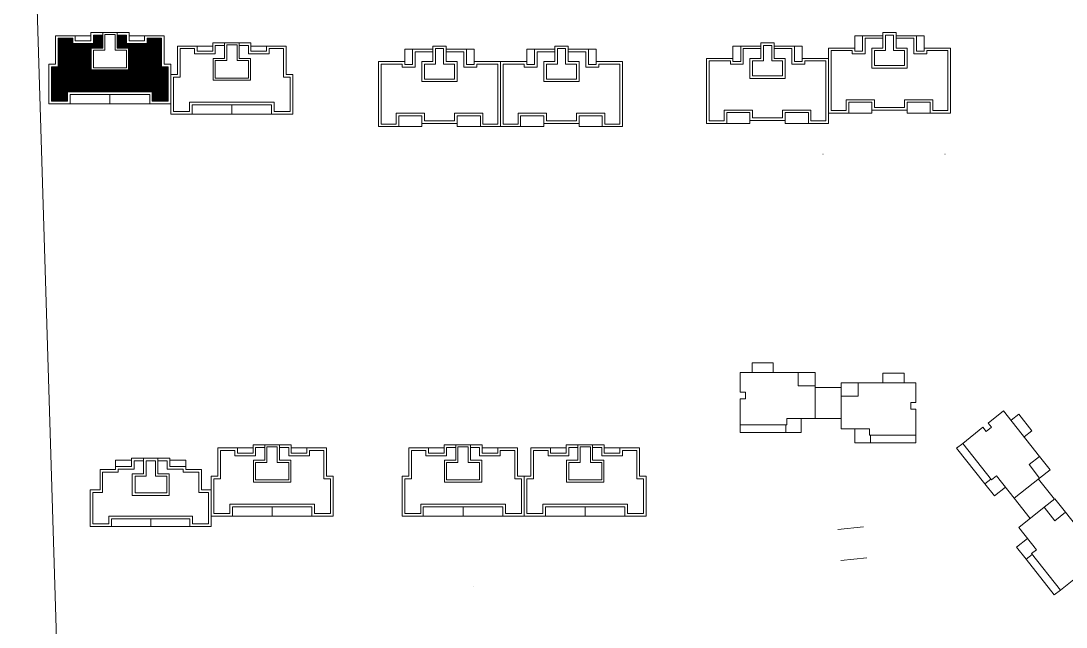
# Model space of a CAD drawing. Extents: x 741202 to 867202, y 603120 to 647617.
# Drawn here: x 807512 to 809939, y 612753 to 614162 of the extents above; entities that cross this region are included whole.
import ezdxf

# ---------------------------------------------------------------- set-up
doc = ezdxf.new("R2010")
doc.units = 0
doc.header["$LTSCALE"] = 1000
doc.header["$MEASUREMENT"] = 0
for name, color, linetype, lineweight in [('140', 2, 'CONTINUOUS', 5), ('DingDianTu', 5, 'CONTINUOUS', 0), ('s2', 1, 'CONTINUOUS', 5)]:
    doc.layers.add(name, color=color, linetype=linetype, lineweight=lineweight)

# ---------------------------------------------------------------- blocks, each defined once
blk = doc.blocks.new('dafasfd')
at = {"layer": 'DingDianTu', "color": 7, "const_width": 100}
blk.add_lwpolyline([(36368038, 16363912), (36368954, 16361479), (36372042, 16362641), (36374261, 16356745), (36369114, 16354807), (36369537, 16353684), (36361113, 16350514), (36359352, 16355194), (36360288, 16355546), (36359830, 16356763), (36358894, 16356410), (36357556, 16359967)], close=True, dxfattribs=at)
for points in [[(36363546, 16362221), (36362876, 16363999), (36359039, 16362555), (36359708, 16360777)], [(36371734, 16355794), (36372686, 16353267), (36369878, 16352210), (36369350, 16353614)]]:
    blk.add_lwpolyline(points, dxfattribs=at)
at = {"layer": 'DingDianTu', "color": 7}
for points in [[(36369878, 16352210), (36361642, 16349110), (36361113, 16350514)], [(36368038, 16363912), (36371127, 16365074), (36372042, 16362641)]]:
    blk.add_lwpolyline(points, dxfattribs=at)
blk = doc.blocks.new('*E35')
at = {"layer": 'DingDianTu', "color": 7, "xscale": 0.001000002024510444, "yscale": 0.001000000163912773, "zscale": 0.001, "rotation": 339.3761177849276}
blk.add_blockref('dafasfd', (22613, -20413), dxfattribs=at)
blk = doc.blocks.new('*E34')
at = {"layer": 'DingDianTu', "color": 7, "xscale": 0.001000002024510444, "yscale": 0.001000000163912773, "zscale": 0.001, "rotation": 339.3761177849276}
blk.add_blockref('dafasfd', (22613, -20413), dxfattribs=at)
blk = doc.blocks.new('*E22')
at = {"layer": 'DingDianTu', "color": 7, "xscale": 0.001000002024510444, "yscale": 0.001000000163912773, "zscale": 0.001, "rotation": 339.3761177849276}
blk.add_blockref('dafasfd', (22613, -20413), dxfattribs=at)

msp = doc.modelspace()

# ---------------------------------------------------------------- hatches: boundary and pattern name
at = {"layer": 's2', "linetype": 'ByBlock'}
h = msp.add_hatch(dxfattribs=at)
h.set_pattern_fill('ANSI31', color=256, scale=1.2, style=0)
h.set_pattern_definition([(45, (392859.025, 60000), (-1.347038418, 1.347038418), [])])
h.paths.add_polyline_path([(807761.6, 614048.1), (807675.2, 614048.1), (807675.2, 614098.5), (807701.6, 614098.5), (807701.6, 614128.5), (807680, 614128.5), (807680, 614109.3), (807632, 614109.3), (807632, 614121.3), (807598.4, 614121.3), (807598.4, 614055.3), (807582.8, 614055.3), (807582.8, 613974.9), (807620, 613974.9), (807620, 613996.5), (807718.4, 613996.5), (807816.8, 613996.5), (807816.8, 613974.9), (807854, 613974.9), (807854, 614055.3), (807838.4, 614055.3), (807838.4, 614121.3), (807804.8, 614121.3), (807804.8, 614109.3), (807756.8, 614109.3), (807756.8, 614128.5), (807735.2, 614128.5), (807735.2, 614098.5), (807761.6, 614098.5)])

# ---------------------------------------------------------------- linework, layer by layer
at = {"layer": '140', "color": 7}
for p, q in [((807511.7, 615409.4), (807677.5, 610042.7)), ((807592.4, 614061.3), (807592.4, 614127.3)), ((807592.4, 614127.3), (807638, 614127.3)), ((807635.6, 614127.3), (807638, 614127.3)), ((807638, 614127.3), (807638, 614115.3)), ((807638, 614127.3), (807674, 614127.3)), ((807674, 614115.3), (807674, 614134.5)), ((807674, 614134.5), (807762.8, 614134.5)), ((807680, 614109.3), (807680, 614128.5)), ((807680, 614128.5), (807701.6, 614128.5)), ((807701.6, 614134.5), (807701.6, 614098.5)), ((807706.4, 614129.7), (807706.4, 614093.7)), ((807730.4, 614129.7), (807706.4, 614129.7)), ((807730.4, 614093.7), (807730.4, 614129.7)), ((807735.2, 614098.5), (807735.2, 614134.5)), ((807735.2, 614128.5), (807756.8, 614128.5)), ((807756.8, 614128.5), (807756.8, 614109.3)), ((807762.8, 614134.5), (807762.8, 614115.3)), ((807798.8, 614127.3), (807762.8, 614127.3)), ((807798.8, 614115.3), (807798.8, 614127.3)), ((807798.8, 614127.3), (807844.4, 614127.3)), ((807844.4, 614127.3), (807844.4, 614061.3)), ((809448.3, 614098.5), (809448.3, 614127.3)), ((809448.3, 614127.3), (809466.3, 614127.3)), ((809513.1, 614127.3), (809466.3, 614127.3)), ((809466.3, 614127.3), (809466.3, 614091.3)), ((809544.3, 614134.5), (809513.1, 614134.5)), ((809513.1, 614134.5), (809513.1, 614127.3)), ((809513.1, 614127.3), (809513.1, 614098.5)), ((809538.3, 614128.5), (809519.1, 614128.5)), ((809519.1, 614128.5), (809519.1, 614127.3)), ((809519.1, 614127.3), (809519.1, 614092.5)), ((809538.3, 614092.5), (809538.3, 614128.5)), ((809544.3, 614127.3), (809544.3, 614134.5)), ((809544.3, 614098.5), (809544.3, 614134.5)), ((809591.1, 614127.3), (809544.3, 614127.3)), ((809591.1, 614091.3), (809591.1, 614127.3)), ((809609.1, 614127.3), (809591.1, 614127.3)), ((809609.1, 614098.5), (809609.1, 614127.3)), ((807598.4, 614055.3), (807598.4, 614121.3)), ((807598.4, 614121.3), (807632, 614121.3)), ((807632, 614121.3), (807632, 614109.3)), ((807632, 614109.3), (807680, 614109.3)), ((807638, 614115.3), (807674, 614115.3)), ((807701.6, 614098.5), (807675.2, 614098.5)), ((807675.2, 614098.5), (807675.2, 614048.1)), ((807761.6, 614098.5), (807735.2, 614098.5)), ((807756.8, 614109.3), (807804.8, 614109.3)), ((807761.6, 614048.1), (807761.6, 614098.5)), ((807762.8, 614115.3), (807798.8, 614115.3)), ((807804.8, 614109.3), (807804.8, 614121.3)), ((807804.8, 614121.3), (807838.4, 614121.3)), ((807838.4, 614121.3), (807838.4, 614055.3)), ((807875.6, 614037.3), (807875.6, 614103.3)), ((807875.6, 614103.3), (807921.2, 614103.3)), ((807918.8, 614103.3), (807921.2, 614103.3)), ((807921.2, 614103.3), (807921.2, 614091.3)), ((807921.2, 614103.3), (807957.2, 614103.3)), ((807957.2, 614091.3), (807957.2, 614110.5)), ((807957.2, 614110.5), (808046, 614110.5)), ((807963.2, 614085.3), (807963.2, 614104.5)), ((807963.2, 614104.5), (807984.8, 614104.5)), ((807984.8, 614110.5), (807984.8, 614074.5)), ((807989.6, 614105.7), (807989.6, 614069.7)), ((808013.6, 614105.7), (807989.6, 614105.7)), ((808013.6, 614069.7), (808013.6, 614105.7)), ((808018.4, 614074.5), (808018.4, 614110.5)), ((808018.4, 614104.5), (808040, 614104.5)), ((808040, 614104.5), (808040, 614085.3)), ((808046, 614110.5), (808046, 614091.3)), ((808082, 614103.3), (808046, 614103.3)), ((808082, 614091.3), (808082, 614103.3)), ((808082, 614103.3), (808127.6, 614103.3)), ((808127.6, 614103.3), (808127.6, 614037.3)), ((808499.4, 614103.3), (808468.2, 614103.3)), ((808468.2, 614103.3), (808468.2, 614096.1)), ((808499.4, 614096.1), (808499.4, 614103.3)), ((808499.4, 614067.3), (808499.4, 614103.3)), ((808782.6, 614103.3), (808751.4, 614103.3)), ((808751.4, 614103.3), (808751.4, 614096.1)), ((808782.6, 614096.1), (808782.6, 614103.3)), ((808782.6, 614067.3), (808782.6, 614103.3)), ((809165.1, 614074.5), (809165.1, 614103.3)), ((809165.1, 614103.3), (809183.1, 614103.3)), ((809229.9, 614103.3), (809183.1, 614103.3)), ((809183.1, 614103.3), (809183.1, 614067.3)), ((809261.1, 614110.5), (809229.9, 614110.5)), ((809229.9, 614110.5), (809229.9, 614103.3)), ((809229.9, 614103.3), (809229.9, 614074.5)), ((809255.1, 614104.5), (809235.9, 614104.5)), ((809235.9, 614104.5), (809235.9, 614103.3)), ((809235.9, 614103.3), (809235.9, 614068.5)), ((809255.1, 614068.5), (809255.1, 614104.5)), ((809261.1, 614103.3), (809261.1, 614110.5)), ((809261.1, 614074.5), (809261.1, 614110.5)), ((809307.9, 614103.3), (809261.1, 614103.3)), ((809307.9, 614067.3), (809307.9, 614103.3)), ((809325.9, 614103.3), (809307.9, 614103.3)), ((809325.9, 614074.5), (809325.9, 614103.3)), ((809426.7, 614098.5), (809387.1, 614098.5)), ((809387.1, 614098.5), (809387.1, 613947.3)), ((809448.3, 614098.5), (809426.7, 614098.5)), ((809448.3, 614091.3), (809448.3, 614098.5)), ((809513.1, 614121.3), (809472.3, 614121.3)), ((809472.3, 614121.3), (809472.3, 614085.3)), ((809513.1, 614098.5), (809487.9, 614098.5)), ((809487.9, 614098.5), (809487.9, 614051.7)), ((809585.1, 614121.3), (809544.3, 614121.3)), ((809569.5, 614098.5), (809544.3, 614098.5)), ((809569.5, 614051.7), (809569.5, 614098.5)), ((809585.1, 614085.3), (809585.1, 614121.3)), ((809630.7, 614098.5), (809609.1, 614098.5)), ((809609.1, 614098.5), (809609.1, 614091.3)), ((809670.3, 614098.5), (809630.7, 614098.5)), ((809670.3, 613947.3), (809670.3, 614098.5)), ((807706.4, 614093.7), (807680, 614093.7)), ((807680, 614093.7), (807680, 614052.9)), ((807756.8, 614093.7), (807730.4, 614093.7)), ((807756.8, 614052.9), (807756.8, 614093.7)), ((807881.6, 614031.3), (807881.6, 614097.3)), ((807881.6, 614097.3), (807915.2, 614097.3)), ((807915.2, 614097.3), (807915.2, 614085.3)), ((807915.2, 614085.3), (807963.2, 614085.3)), ((807921.2, 614091.3), (807957.2, 614091.3)), ((807984.8, 614074.5), (807958.4, 614074.5)), ((807958.4, 614074.5), (807958.4, 614024.1)), ((808044.8, 614074.5), (808018.4, 614074.5)), ((808040, 614085.3), (808088, 614085.3)), ((808044.8, 614024.1), (808044.8, 614074.5)), ((808046, 614091.3), (808082, 614091.3)), ((808088, 614085.3), (808088, 614097.3)), ((808088, 614097.3), (808121.6, 614097.3)), ((808121.6, 614097.3), (808121.6, 614031.3)), ((808403.4, 614067.3), (808403.4, 614096.1)), ((808403.4, 614096.1), (808421.4, 614096.1)), ((808468.2, 614096.1), (808421.4, 614096.1)), ((808421.4, 614096.1), (808421.4, 614060.1)), ((808468.2, 614090.1), (808427.4, 614090.1)), ((808427.4, 614090.1), (808427.4, 614054.1)), ((808468.2, 614096.1), (808468.2, 614067.3)), ((808493.4, 614097.3), (808474.2, 614097.3)), ((808474.2, 614097.3), (808474.2, 614096.1)), ((808474.2, 614096.1), (808474.2, 614061.3)), ((808493.4, 614061.3), (808493.4, 614097.3)), ((808546.2, 614096.1), (808499.4, 614096.1)), ((808540.2, 614090.1), (808499.4, 614090.1)), ((808540.2, 614054.1), (808540.2, 614090.1)), ((808546.2, 614060.1), (808546.2, 614096.1)), ((808564.2, 614096.1), (808546.2, 614096.1)), ((808564.2, 614067.3), (808564.2, 614096.1)), ((808686.6, 614067.3), (808686.6, 614096.1)), ((808686.6, 614096.1), (808704.6, 614096.1)), ((808751.4, 614096.1), (808704.6, 614096.1)), ((808704.6, 614096.1), (808704.6, 614060.1)), ((808751.4, 614090.1), (808710.6, 614090.1)), ((808710.6, 614090.1), (808710.6, 614054.1)), ((808751.4, 614096.1), (808751.4, 614067.3)), ((808776.6, 614097.3), (808757.4, 614097.3)), ((808757.4, 614097.3), (808757.4, 614096.1)), ((808757.4, 614096.1), (808757.4, 614061.3)), ((808776.6, 614061.3), (808776.6, 614097.3)), ((808829.4, 614096.1), (808782.6, 614096.1)), ((808823.4, 614090.1), (808782.6, 614090.1)), ((808823.4, 614054.1), (808823.4, 614090.1)), ((808829.4, 614060.1), (808829.4, 614096.1)), ((808847.4, 614096.1), (808829.4, 614096.1)), ((808847.4, 614067.3), (808847.4, 614096.1)), ((809143.5, 614074.5), (809103.9, 614074.5)), ((809103.9, 614074.5), (809103.9, 613923.3)), ((809165.1, 614074.5), (809143.5, 614074.5)), ((809165.1, 614067.3), (809165.1, 614074.5)), ((809229.9, 614097.3), (809189.1, 614097.3)), ((809189.1, 614097.3), (809189.1, 614061.3)), ((809229.9, 614074.5), (809204.7, 614074.5)), ((809204.7, 614074.5), (809204.7, 614027.7)), ((809301.9, 614097.3), (809261.1, 614097.3)), ((809286.3, 614074.5), (809261.1, 614074.5)), ((809286.3, 614027.7), (809286.3, 614074.5)), ((809301.9, 614061.3), (809301.9, 614097.3)), ((809347.5, 614074.5), (809325.9, 614074.5)), ((809325.9, 614074.5), (809325.9, 614067.3)), ((809387.1, 614074.5), (809347.5, 614074.5)), ((809387.1, 613923.3), (809387.1, 614074.5)), ((809426.7, 614092.5), (809393.1, 614092.5)), ((809393.1, 614092.5), (809393.1, 613953.3)), ((809442.3, 614092.5), (809426.7, 614092.5)), ((809442.3, 614085.3), (809442.3, 614092.5)), ((809472.3, 614085.3), (809442.3, 614085.3)), ((809466.3, 614091.3), (809448.3, 614091.3)), ((809519.1, 614092.5), (809493.9, 614092.5)), ((809493.9, 614092.5), (809493.9, 614057.7)), ((809563.5, 614092.5), (809538.3, 614092.5)), ((809563.5, 614057.7), (809563.5, 614092.5)), ((809615.1, 614085.3), (809585.1, 614085.3)), ((809609.1, 614091.3), (809591.1, 614091.3)), ((809630.7, 614092.5), (809615.1, 614092.5)), ((809615.1, 614092.5), (809615.1, 614085.3)), ((809664.3, 614092.5), (809630.7, 614092.5)), ((809664.3, 613953.3), (809664.3, 614092.5)), ((807576.8, 613968.9), (807576.8, 614061.3)), ((807576.8, 614061.3), (807592.4, 614061.3)), ((807582.8, 613974.9), (807582.8, 614055.3)), ((807582.8, 614055.3), (807598.4, 614055.3)), ((807680, 614052.9), (807756.8, 614052.9)), ((807838.4, 614055.3), (807854, 614055.3)), ((807844.4, 614061.3), (807860, 614061.3)), ((807854, 614055.3), (807854, 613974.9)), ((807860, 614061.3), (807860, 613968.9)), ((807989.6, 614069.7), (807963.2, 614069.7)), ((807963.2, 614069.7), (807963.2, 614028.9)), ((808040, 614069.7), (808013.6, 614069.7)), ((808040, 614028.9), (808040, 614069.7)), ((808381.8, 614067.3), (808342.2, 614067.3)), ((808342.2, 614067.3), (808342.2, 613916.1)), ((808381.8, 614061.3), (808348.2, 614061.3)), ((808348.2, 614061.3), (808348.2, 613922.1)), ((808403.4, 614067.3), (808381.8, 614067.3)), ((808397.4, 614061.3), (808381.8, 614061.3)), ((808397.4, 614054.1), (808397.4, 614061.3)), ((808427.4, 614054.1), (808397.4, 614054.1)), ((808403.4, 614060.1), (808403.4, 614067.3)), ((808421.4, 614060.1), (808403.4, 614060.1)), ((808468.2, 614067.3), (808443, 614067.3)), ((808443, 614067.3), (808443, 614020.5)), ((808474.2, 614061.3), (808449, 614061.3)), ((808449, 614061.3), (808449, 614026.5)), ((808518.6, 614061.3), (808493.4, 614061.3)), ((808524.6, 614067.3), (808499.4, 614067.3)), ((808518.6, 614026.5), (808518.6, 614061.3)), ((808524.6, 614020.5), (808524.6, 614067.3)), ((808570.2, 614054.1), (808540.2, 614054.1)), ((808564.2, 614060.1), (808546.2, 614060.1)), ((808585.8, 614067.3), (808564.2, 614067.3)), ((808564.2, 614067.3), (808564.2, 614060.1)), ((808585.8, 614061.3), (808570.2, 614061.3)), ((808570.2, 614061.3), (808570.2, 614054.1)), ((808625.4, 614067.3), (808585.8, 614067.3)), ((808619.4, 614061.3), (808585.8, 614061.3)), ((808619.4, 613922.1), (808619.4, 614061.3)), ((808665, 614067.3), (808625.4, 614067.3)), ((808625.4, 614067.3), (808625.4, 613916.1)), ((808625.4, 613916.1), (808625.4, 614067.3)), ((808665, 614061.3), (808631.4, 614061.3)), ((808631.4, 614061.3), (808631.4, 613922.1)), ((808686.6, 614067.3), (808665, 614067.3)), ((808680.6, 614061.3), (808665, 614061.3)), ((808680.6, 614054.1), (808680.6, 614061.3)), ((808710.6, 614054.1), (808680.6, 614054.1)), ((808686.6, 614060.1), (808686.6, 614067.3)), ((808704.6, 614060.1), (808686.6, 614060.1)), ((808751.4, 614067.3), (808726.2, 614067.3)), ((808726.2, 614067.3), (808726.2, 614020.5)), ((808757.4, 614061.3), (808732.2, 614061.3)), ((808732.2, 614061.3), (808732.2, 614026.5)), ((808801.8, 614061.3), (808776.6, 614061.3)), ((808807.8, 614067.3), (808782.6, 614067.3)), ((808801.8, 614026.5), (808801.8, 614061.3)), ((808807.8, 614020.5), (808807.8, 614067.3)), ((808853.4, 614054.1), (808823.4, 614054.1)), ((808847.4, 614060.1), (808829.4, 614060.1)), ((808869, 614067.3), (808847.4, 614067.3)), ((808847.4, 614067.3), (808847.4, 614060.1)), ((808869, 614061.3), (808853.4, 614061.3)), ((808853.4, 614061.3), (808853.4, 614054.1)), ((808908.6, 614067.3), (808869, 614067.3)), ((808902.6, 614061.3), (808869, 614061.3)), ((808902.6, 613922.1), (808902.6, 614061.3)), ((808908.6, 613916.1), (808908.6, 614067.3)), ((809143.5, 614068.5), (809109.9, 614068.5)), ((809109.9, 614068.5), (809109.9, 613929.3)), ((809159.1, 614068.5), (809143.5, 614068.5)), ((809159.1, 614061.3), (809159.1, 614068.5)), ((809189.1, 614061.3), (809159.1, 614061.3)), ((809183.1, 614067.3), (809165.1, 614067.3)), ((809235.9, 614068.5), (809210.7, 614068.5)), ((809210.7, 614068.5), (809210.7, 614033.7)), ((809280.3, 614068.5), (809255.1, 614068.5)), ((809280.3, 614033.7), (809280.3, 614068.5)), ((809331.9, 614061.3), (809301.9, 614061.3)), ((809325.9, 614067.3), (809307.9, 614067.3)), ((809347.5, 614068.5), (809331.9, 614068.5)), ((809331.9, 614068.5), (809331.9, 614061.3)), ((809381.1, 614068.5), (809347.5, 614068.5)), ((809381.1, 613929.3), (809381.1, 614068.5)), ((809487.9, 614051.7), (809569.5, 614051.7)), ((809493.9, 614057.7), (809563.5, 614057.7)), ((807675.2, 614049.3), (807675.2, 614048.1)), ((807675.2, 614048.1), (807761.6, 614048.1)), ((807760.4, 614048.1), (807761.6, 614048.1)), ((807860, 613944.9), (807860, 614037.3)), ((807860, 614037.3), (807875.6, 614037.3)), ((807866, 613950.9), (807866, 614031.3)), ((807866, 614031.3), (807881.6, 614031.3)), ((807963.2, 614028.9), (808040, 614028.9)), ((808121.6, 614031.3), (808137.2, 614031.3)), ((808127.6, 614037.3), (808143.2, 614037.3)), ((808137.2, 614031.3), (808137.2, 613950.9)), ((808143.2, 614037.3), (808143.2, 613944.9)), ((808449, 614026.5), (808518.6, 614026.5)), ((808732.2, 614026.5), (808801.8, 614026.5)), ((809204.7, 614027.7), (809286.3, 614027.7)), ((809210.7, 614033.7), (809280.3, 614033.7)), ((807958.4, 614025.3), (807958.4, 614024.1)), ((807958.4, 614024.1), (808044.8, 614024.1)), ((808043.6, 614024.1), (808044.8, 614024.1)), ((808443, 614020.5), (808524.6, 614020.5)), ((808726.2, 614020.5), (808807.8, 614020.5)), ((807718.4, 613996.5), (807620, 613996.5)), ((807620, 613996.5), (807620, 613974.9)), ((807718.4, 613990.5), (807626, 613990.5)), ((807626, 613990.5), (807626, 613968.9)), ((807816.8, 613996.5), (807718.4, 613996.5)), ((807810.8, 613990.5), (807718.4, 613990.5)), ((807718.4, 613990.5), (807718.4, 613968.9)), ((807810.8, 613968.9), (807810.8, 613990.5)), ((807816.8, 613974.9), (807816.8, 613996.5)), ((809427.9, 613953.3), (809427.9, 613978.5)), ((809427.9, 613978.5), (809493.9, 613978.5)), ((809493.9, 613978.5), (809493.9, 613960.5)), ((809563.5, 613960.5), (809563.5, 613978.5)), ((809563.5, 613978.5), (809629.5, 613978.5)), ((809629.5, 613978.5), (809629.5, 613953.3)), ((807626, 613968.9), (807576.8, 613968.9)), ((807620, 613974.9), (807582.8, 613974.9)), ((807718.4, 613968.9), (807626, 613968.9)), ((807718.4, 613968.9), (807810.8, 613968.9)), ((807860, 613968.9), (807810.8, 613968.9)), ((807854, 613974.9), (807816.8, 613974.9)), ((808001.6, 613972.5), (807903.2, 613972.5)), ((807903.2, 613972.5), (807903.2, 613950.9)), ((808001.6, 613966.5), (807909.2, 613966.5)), ((807909.2, 613966.5), (807909.2, 613944.9)), ((808100, 613972.5), (808001.6, 613972.5)), ((808094, 613966.5), (808001.6, 613966.5)), ((808001.6, 613966.5), (808001.6, 613944.9)), ((808094, 613944.9), (808094, 613966.5)), ((808100, 613950.9), (808100, 613972.5)), ((809144.7, 613929.3), (809144.7, 613954.5)), ((809144.7, 613954.5), (809210.7, 613954.5)), ((809210.7, 613954.5), (809210.7, 613936.5)), ((809280.3, 613936.5), (809280.3, 613954.5)), ((809280.3, 613954.5), (809346.3, 613954.5)), ((809346.3, 613954.5), (809346.3, 613929.3)), ((809393.1, 613953.3), (809427.9, 613953.3)), ((809433.9, 613947.3), (809433.9, 613972.5)), ((809433.9, 613972.5), (809487.9, 613972.5)), ((809487.9, 613972.5), (809487.9, 613954.5)), ((809487.9, 613954.5), (809528.7, 613954.5)), ((809487.9, 613947.3), (809487.9, 613954.5)), ((809493.9, 613960.5), (809528.7, 613960.5)), ((809528.7, 613960.5), (809563.5, 613960.5)), ((809528.7, 613954.5), (809569.5, 613954.5)), ((809569.5, 613954.5), (809569.5, 613972.5)), ((809569.5, 613972.5), (809623.5, 613972.5)), ((809569.5, 613947.3), (809569.5, 613954.5)), ((809623.5, 613972.5), (809623.5, 613947.3)), ((809629.5, 613953.3), (809664.3, 613953.3)), ((807909.2, 613944.9), (807860, 613944.9)), ((807903.2, 613950.9), (807866, 613950.9)), ((808001.6, 613944.9), (807909.2, 613944.9)), ((808001.6, 613944.9), (808094, 613944.9)), ((808143.2, 613944.9), (808094, 613944.9)), ((808137.2, 613950.9), (808100, 613950.9)), ((808383, 613922.1), (808383, 613947.3)), ((808383, 613947.3), (808449, 613947.3)), ((808389, 613916.1), (808389, 613941.3)), ((808389, 613941.3), (808443, 613941.3)), ((808443, 613941.3), (808443, 613923.3)), ((808449, 613947.3), (808449, 613929.3)), ((808449, 613929.3), (808483.8, 613929.3)), ((808483.8, 613929.3), (808518.6, 613929.3)), ((808518.6, 613929.3), (808518.6, 613947.3)), ((808518.6, 613947.3), (808584.6, 613947.3)), ((808524.6, 613923.3), (808524.6, 613941.3)), ((808524.6, 613941.3), (808578.6, 613941.3)), ((808578.6, 613941.3), (808578.6, 613916.1)), ((808584.6, 613947.3), (808584.6, 613922.1)), ((808666.2, 613922.1), (808666.2, 613947.3)), ((808666.2, 613947.3), (808732.2, 613947.3)), ((808672.2, 613916.1), (808672.2, 613941.3)), ((808672.2, 613941.3), (808726.2, 613941.3)), ((808726.2, 613941.3), (808726.2, 613923.3)), ((808732.2, 613947.3), (808732.2, 613929.3)), ((808732.2, 613929.3), (808767, 613929.3)), ((808767, 613929.3), (808801.8, 613929.3)), ((808801.8, 613929.3), (808801.8, 613947.3)), ((808801.8, 613947.3), (808867.8, 613947.3)), ((808807.8, 613923.3), (808807.8, 613941.3)), ((808807.8, 613941.3), (808861.8, 613941.3)), ((808861.8, 613941.3), (808861.8, 613916.1)), ((808867.8, 613947.3), (808867.8, 613922.1)), ((809109.9, 613929.3), (809144.7, 613929.3)), ((809150.7, 613923.3), (809150.7, 613948.5)), ((809150.7, 613948.5), (809204.7, 613948.5)), ((809204.7, 613948.5), (809204.7, 613930.5)), ((809204.7, 613930.5), (809245.5, 613930.5)), ((809204.7, 613923.3), (809204.7, 613930.5)), ((809210.7, 613936.5), (809245.5, 613936.5)), ((809245.5, 613936.5), (809280.3, 613936.5)), ((809245.5, 613930.5), (809286.3, 613930.5)), ((809286.3, 613930.5), (809286.3, 613948.5)), ((809286.3, 613948.5), (809340.3, 613948.5)), ((809286.3, 613923.3), (809286.3, 613930.5)), ((809340.3, 613948.5), (809340.3, 613923.3)), ((809346.3, 613929.3), (809381.1, 613929.3)), ((809387.1, 613947.3), (809433.9, 613947.3)), ((809433.9, 613947.3), (809487.9, 613947.3)), ((809623.5, 613947.3), (809569.5, 613947.3)), ((809623.5, 613947.3), (809670.3, 613947.3)), ((808342.2, 613916.1), (808389, 613916.1)), ((808348.2, 613922.1), (808383, 613922.1)), ((808389, 613916.1), (808443, 613916.1)), ((808443, 613923.3), (808483.8, 613923.3)), ((808443, 613916.1), (808443, 613923.3)), ((808483.8, 613923.3), (808524.6, 613923.3)), ((808524.6, 613916.1), (808524.6, 613923.3)), ((808578.6, 613916.1), (808524.6, 613916.1)), ((808578.6, 613916.1), (808625.4, 613916.1)), ((808584.6, 613922.1), (808619.4, 613922.1)), ((808625.4, 613916.1), (808672.2, 613916.1)), ((808631.4, 613922.1), (808666.2, 613922.1)), ((808672.2, 613916.1), (808726.2, 613916.1)), ((808726.2, 613923.3), (808767, 613923.3)), ((808726.2, 613916.1), (808726.2, 613923.3)), ((808767, 613923.3), (808807.8, 613923.3)), ((808807.8, 613916.1), (808807.8, 613923.3)), ((808861.8, 613916.1), (808807.8, 613916.1)), ((808861.8, 613916.1), (808908.6, 613916.1)), ((808867.8, 613922.1), (808902.6, 613922.1)), ((809103.9, 613923.3), (809150.7, 613923.3)), ((809150.7, 613923.3), (809204.7, 613923.3)), ((809340.3, 613923.3), (809286.3, 613923.3)), ((809340.3, 613923.3), (809387.1, 613923.3)), ((809209.7, 613367.7), (809209.7, 613344.9)), ((809258.9, 613367.7), (809209.7, 613367.7)), ((809258.9, 613344.9), (809258.9, 613367.7)), ((809182.1, 613344.9), (809316.5, 613344.9)), ((809182.1, 613299.3), (809182.1, 613344.9)), ((809316.5, 613344.9), (809356.1, 613344.9)), ((809316.5, 613344.9), (809316.5, 613313.7)), ((809356.1, 613344.9), (809356.1, 613313.7)), ((809513.3, 613343.7), (809562.5, 613343.7)), ((809513.3, 613320.9), (809513.3, 613343.7)), ((809562.5, 613343.7), (809562.5, 613320.9)), ((809194.1, 613299.3), (809182.1, 613299.3)), ((809194.1, 613283.7), (809194.1, 613299.3)), ((809316.5, 613313.7), (809356.1, 613313.7)), ((809356.1, 613313.7), (809356.1, 613238.1)), ((809416.1, 613310.1), (809356.1, 613310.1)), ((809416.1, 613320.9), (809416.1, 613289.7)), ((809455.7, 613320.9), (809416.1, 613320.9)), ((809590.1, 613320.9), (809455.7, 613320.9)), ((809455.7, 613320.9), (809455.7, 613289.7)), ((809590.1, 613275.3), (809590.1, 613320.9)), ((809182.1, 613283.7), (809194.1, 613283.7)), ((809182.1, 613223.7), (809182.1, 613283.7)), ((809416.1, 613289.7), (809416.1, 613214.1)), ((809455.7, 613289.7), (809416.1, 613289.7)), ((809578.1, 613275.3), (809590.1, 613275.3)), ((809578.1, 613259.7), (809578.1, 613275.3)), ((809590.1, 613259.7), (809578.1, 613259.7)), ((809590.1, 613199.7), (809590.1, 613259.7)), ((809758, 613227.2), (809793.8, 613255.5)), ((809793.8, 613255.5), (809877.2, 613150.1)), ((809290.1, 613238.1), (809290.1, 613223.7)), ((809356.1, 613238.1), (809290.1, 613238.1)), ((809323.7, 613238.1), (809323.7, 613205.7)), ((809416.1, 613238.1), (809356.1, 613238.1)), ((809765.5, 613217.8), (809758, 613227.2)), ((809828.8, 613248), (809810.9, 613233.9)), ((809859.3, 613209.4), (809828.8, 613248)), ((809182.1, 613205.7), (809182.1, 613223.7)), ((809290.1, 613223.7), (809182.1, 613223.7)), ((809287.7, 613205.7), (809182.1, 613205.7)), ((809287.7, 613205.7), (809287.7, 613223.7)), ((809323.7, 613205.7), (809287.7, 613205.7)), ((809416.1, 613214.1), (809482.1, 613214.1)), ((809448.5, 613214.1), (809448.5, 613181.7)), ((809482.1, 613214.1), (809482.1, 613199.7)), ((809698.7, 613180.3), (809745.8, 613217.6)), ((809745.8, 613217.6), (809753.2, 613208.1)), ((809753.2, 613208.1), (809765.5, 613217.8)), ((809841.4, 613195.3), (809859.3, 613209.4)), ((808050.7, 613157.7), (808050.7, 613176.9)), ((808050.7, 613176.9), (808139.5, 613176.9)), ((808078.3, 613176.9), (808078.3, 613140.9)), ((808111.9, 613140.9), (808111.9, 613176.9)), ((808139.5, 613176.9), (808139.5, 613157.7)), ((808494.2, 613157.7), (808494.2, 613176.9)), ((808494.2, 613176.9), (808583, 613176.9)), ((808521.8, 613176.9), (808521.8, 613140.9)), ((808555.4, 613140.9), (808555.4, 613176.9)), ((808583, 613176.9), (808583, 613157.7)), ((808777.7, 613157.7), (808777.7, 613176.9)), ((808777.7, 613176.9), (808866.5, 613176.9)), ((808805.3, 613176.9), (808805.3, 613140.9)), ((808838.9, 613140.9), (808838.9, 613176.9)), ((808866.5, 613176.9), (808866.5, 613157.7)), ((809448.5, 613181.7), (809484.5, 613181.7)), ((809482.1, 613199.7), (809590.1, 613199.7)), ((809484.5, 613181.7), (809484.5, 613199.7)), ((809484.5, 613181.7), (809590.1, 613181.7)), ((809590.1, 613181.7), (809590.1, 613199.7)), ((809684.6, 613169.2), (809698.7, 613180.3)), ((809765.7, 613095.6), (809698.7, 613180.3)), ((807969.1, 613103.7), (807969.1, 613169.7)), ((807969.1, 613169.7), (808014.7, 613169.7)), ((807975.1, 613097.7), (807975.1, 613163.7)), ((807975.1, 613163.7), (808008.7, 613163.7)), ((808008.7, 613163.7), (808008.7, 613151.7)), ((808008.7, 613151.7), (808056.7, 613151.7)), ((808012.3, 613169.7), (808014.7, 613169.7)), ((808014.7, 613169.7), (808014.7, 613157.7)), ((808014.7, 613169.7), (808050.7, 613169.7)), ((808014.7, 613157.7), (808050.7, 613157.7)), ((808056.7, 613151.7), (808056.7, 613170.9)), ((808056.7, 613170.9), (808078.3, 613170.9)), ((808083.1, 613172.1), (808083.1, 613136.1)), ((808107.1, 613172.1), (808083.1, 613172.1)), ((808107.1, 613136.1), (808107.1, 613172.1)), ((808111.9, 613170.9), (808133.5, 613170.9)), ((808133.5, 613170.9), (808133.5, 613151.7)), ((808133.5, 613151.7), (808181.5, 613151.7)), ((808175.5, 613169.7), (808139.5, 613169.7)), ((808139.5, 613157.7), (808175.5, 613157.7)), ((808175.5, 613157.7), (808175.5, 613169.7)), ((808175.5, 613169.7), (808221.1, 613169.7)), ((808181.5, 613151.7), (808181.5, 613163.7)), ((808181.5, 613163.7), (808215.1, 613163.7)), ((808215.1, 613163.7), (808215.1, 613097.7)), ((808221.1, 613169.7), (808221.1, 613103.7)), ((808412.6, 613103.7), (808412.6, 613169.7)), ((808412.6, 613169.7), (808458.2, 613169.7)), ((808418.6, 613097.7), (808418.6, 613163.7)), ((808418.6, 613163.7), (808452.2, 613163.7)), ((808452.2, 613163.7), (808452.2, 613151.7)), ((808452.2, 613151.7), (808500.2, 613151.7)), ((808455.8, 613169.7), (808458.2, 613169.7)), ((808458.2, 613169.7), (808458.2, 613157.7)), ((808458.2, 613169.7), (808494.2, 613169.7)), ((808458.2, 613157.7), (808494.2, 613157.7)), ((808500.2, 613151.7), (808500.2, 613170.9)), ((808500.2, 613170.9), (808521.8, 613170.9)), ((808526.6, 613172.1), (808526.6, 613136.1)), ((808550.6, 613172.1), (808526.6, 613172.1)), ((808550.6, 613136.1), (808550.6, 613172.1)), ((808555.4, 613170.9), (808577, 613170.9)), ((808577, 613170.9), (808577, 613151.7)), ((808577, 613151.7), (808625, 613151.7)), ((808619, 613169.7), (808583, 613169.7)), ((808583, 613157.7), (808619, 613157.7)), ((808619, 613157.7), (808619, 613169.7)), ((808619, 613169.7), (808664.6, 613169.7)), ((808625, 613151.7), (808625, 613163.7)), ((808625, 613163.7), (808658.6, 613163.7)), ((808658.6, 613163.7), (808658.6, 613097.7)), ((808664.6, 613169.7), (808664.6, 613103.7)), ((808696.1, 613103.7), (808696.1, 613169.7)), ((808696.1, 613169.7), (808741.7, 613169.7)), ((808702.1, 613097.7), (808702.1, 613163.7)), ((808702.1, 613163.7), (808735.7, 613163.7)), ((808735.7, 613163.7), (808735.7, 613151.7)), ((808735.7, 613151.7), (808783.7, 613151.7)), ((808739.3, 613169.7), (808741.7, 613169.7)), ((808741.7, 613169.7), (808741.7, 613157.7)), ((808741.7, 613169.7), (808777.7, 613169.7)), ((808741.7, 613157.7), (808777.7, 613157.7)), ((808783.7, 613151.7), (808783.7, 613170.9)), ((808783.7, 613170.9), (808805.3, 613170.9)), ((808810.1, 613172.1), (808810.1, 613136.1)), ((808834.1, 613172.1), (808810.1, 613172.1)), ((808834.1, 613136.1), (808834.1, 613172.1)), ((808838.9, 613170.9), (808860.5, 613170.9)), ((808860.5, 613170.9), (808860.5, 613151.7)), ((808860.5, 613151.7), (808908.5, 613151.7)), ((808902.5, 613169.7), (808866.5, 613169.7)), ((808866.5, 613157.7), (808902.5, 613157.7)), ((808902.5, 613157.7), (808902.5, 613169.7)), ((808902.5, 613169.7), (808948.1, 613169.7)), ((808908.5, 613151.7), (808908.5, 613163.7)), ((808908.5, 613163.7), (808942.1, 613163.7)), ((808942.1, 613163.7), (808942.1, 613097.7)), ((808948.1, 613169.7), (808948.1, 613103.7)), ((809750.1, 613086.3), (809684.6, 613169.2)), ((807731.5, 613126.5), (807731.5, 613140.9)), ((807731.5, 613140.9), (807768.7, 613140.9)), ((807768.7, 613145.7), (807768.7, 613126.5)), ((807857.5, 613145.7), (807768.7, 613145.7)), ((807796.3, 613139.7), (807774.7, 613139.7)), ((807774.7, 613139.7), (807774.7, 613120.5)), ((807796.3, 613145.7), (807796.3, 613110.9)), ((807802.3, 613139.7), (807802.3, 613103.7)), ((807823.9, 613139.7), (807802.3, 613139.7)), ((807823.9, 613103.7), (807823.9, 613139.7)), ((807829.9, 613109.7), (807829.9, 613145.7)), ((807851.5, 613139.7), (807829.9, 613139.7)), ((807851.5, 613120.5), (807851.5, 613139.7)), ((807857.5, 613126.5), (807857.5, 613145.7)), ((807894.7, 613140.9), (807857.5, 613140.9)), ((807894.7, 613126.5), (807894.7, 613140.9)), ((808078.3, 613140.9), (808051.9, 613140.9)), ((808051.9, 613140.9), (808051.9, 613090.5)), ((808083.1, 613136.1), (808056.7, 613136.1)), ((808056.7, 613136.1), (808056.7, 613095.3)), ((808133.5, 613136.1), (808107.1, 613136.1)), ((808138.3, 613140.9), (808111.9, 613140.9)), ((808133.5, 613095.3), (808133.5, 613136.1)), ((808138.3, 613090.5), (808138.3, 613140.9)), ((808521.8, 613140.9), (808495.4, 613140.9)), ((808495.4, 613140.9), (808495.4, 613090.5)), ((808526.6, 613136.1), (808500.2, 613136.1)), ((808500.2, 613136.1), (808500.2, 613095.3)), ((808577, 613136.1), (808550.6, 613136.1)), ((808581.8, 613140.9), (808555.4, 613140.9)), ((808577, 613095.3), (808577, 613136.1)), ((808581.8, 613090.5), (808581.8, 613140.9)), ((808805.3, 613140.9), (808778.9, 613140.9)), ((808778.9, 613140.9), (808778.9, 613090.5)), ((808810.1, 613136.1), (808783.7, 613136.1)), ((808783.7, 613136.1), (808783.7, 613095.3)), ((808860.5, 613136.1), (808834.1, 613136.1)), ((808865.3, 613140.9), (808838.9, 613140.9)), ((808860.5, 613095.3), (808860.5, 613136.1)), ((808865.3, 613090.5), (808865.3, 613140.9)), ((809877.2, 613150.1), (809852.7, 613130.8)), ((809852.7, 613130.8), (809877.3, 613099.7)), ((809877.2, 613150.1), (809901.7, 613119)), ((807731.5, 613119.3), (807695.5, 613119.3)), ((807695.5, 613119.3), (807695.5, 613072.5)), ((807737.5, 613113.3), (807701.5, 613113.3)), ((807701.5, 613113.3), (807701.5, 613066.5)), ((807768.7, 613126.5), (807731.5, 613126.5)), ((807731.5, 613126.5), (807731.5, 613119.3)), ((807774.7, 613120.5), (807737.5, 613120.5)), ((807737.5, 613120.5), (807737.5, 613113.3)), ((807771.1, 613109.7), (807769.9, 613109.7)), ((807769.9, 613109.7), (807769.9, 613060.5)), ((807796.3, 613109.7), (807771.1, 613109.7)), ((807802.3, 613103.7), (807777.1, 613103.7)), ((807777.1, 613103.7), (807777.1, 613065.3)), ((807796.3, 613110.9), (807796.3, 613109.7)), ((807850.3, 613103.7), (807823.9, 613103.7)), ((807831.1, 613109.7), (807829.9, 613109.7)), ((807856.3, 613109.7), (807831.1, 613109.7)), ((807850.3, 613065.3), (807850.3, 613103.7)), ((807888.7, 613120.5), (807851.5, 613120.5)), ((807856.3, 613108.5), (807856.3, 613109.7)), ((807856.3, 613059.3), (807856.3, 613108.5)), ((807894.7, 613126.5), (807857.5, 613126.5)), ((807888.7, 613113.3), (807888.7, 613120.5)), ((807924.7, 613113.3), (807888.7, 613113.3)), ((807894.7, 613119.3), (807894.7, 613126.5)), ((807930.7, 613119.3), (807894.7, 613119.3)), ((807924.7, 613066.5), (807924.7, 613113.3)), ((807930.7, 613072.5), (807930.7, 613119.3)), ((807953.5, 613011.3), (807953.5, 613103.7)), ((807953.5, 613103.7), (807969.1, 613103.7)), ((808221.1, 613103.7), (808236.7, 613103.7)), ((808236.7, 613103.7), (808236.7, 613011.3)), ((808397, 613011.3), (808397, 613103.7)), ((808397, 613103.7), (808412.6, 613103.7)), ((808664.6, 613103.7), (808680.2, 613103.7)), ((808680.2, 613103.7), (808680.2, 613011.3)), ((808680.5, 613011.3), (808680.5, 613103.7)), ((808680.5, 613103.7), (808696.1, 613103.7)), ((808948.1, 613103.7), (808963.7, 613103.7)), ((808963.7, 613103.7), (808963.7, 613011.3)), ((809777, 613104.6), (809765.7, 613095.6)), ((809818, 613052.8), (809777, 613104.6)), ((809901.7, 613119), (809877.3, 613099.7)), ((807959.5, 613017.3), (807959.5, 613097.7)), ((807959.5, 613097.7), (807975.1, 613097.7)), ((808051.9, 613091.7), (808051.9, 613090.5)), ((808051.9, 613090.5), (808138.3, 613090.5)), ((808056.7, 613095.3), (808133.5, 613095.3)), ((808137.1, 613090.5), (808138.3, 613090.5)), ((808215.1, 613097.7), (808230.7, 613097.7)), ((808230.7, 613097.7), (808230.7, 613017.3)), ((808403, 613017.3), (808403, 613097.7)), ((808403, 613097.7), (808418.6, 613097.7)), ((808495.4, 613091.7), (808495.4, 613090.5)), ((808495.4, 613090.5), (808581.8, 613090.5)), ((808500.2, 613095.3), (808577, 613095.3)), ((808580.6, 613090.5), (808581.8, 613090.5)), ((808658.6, 613097.7), (808674.2, 613097.7)), ((808674.2, 613097.7), (808674.2, 613017.3)), ((808686.5, 613017.3), (808686.5, 613097.7)), ((808686.5, 613097.7), (808702.1, 613097.7)), ((808778.9, 613091.7), (808778.9, 613090.5)), ((808778.9, 613090.5), (808865.3, 613090.5)), ((808783.7, 613095.3), (808860.5, 613095.3)), ((808864.1, 613090.5), (808865.3, 613090.5)), ((808942.1, 613097.7), (808957.7, 613097.7)), ((808957.7, 613097.7), (808957.7, 613017.3)), ((809750.1, 613086.3), (809764.3, 613097.5)), ((809772.5, 613058.1), (809750.1, 613086.3)), ((809877.3, 613099.7), (809818, 613052.8)), ((809874.5, 613097.5), (809911.7, 613050.4)), ((807695.5, 613072.5), (807672.7, 613072.5)), ((807672.7, 613072.5), (807672.7, 612987.3)), ((807701.5, 613066.5), (807678.7, 613066.5)), ((807678.7, 613066.5), (807678.7, 612993.3)), ((807769.9, 613060.5), (807769.9, 613059.3)), ((807769.9, 613059.3), (807855.1, 613059.3)), ((807777.1, 613065.3), (807850.3, 613065.3)), ((807855.1, 613059.3), (807856.3, 613059.3)), ((807947.5, 613066.5), (807924.7, 613066.5)), ((807953.5, 613072.5), (807930.7, 613072.5)), ((807947.5, 612993.3), (807947.5, 613066.5)), ((807953.5, 612987.3), (807953.5, 613072.5)), ((809797.9, 613078.2), (809772.5, 613058.1)), ((808095.1, 613038.9), (807996.7, 613038.9)), ((807996.7, 613038.9), (807996.7, 613017.3)), ((808095.1, 613032.9), (808002.7, 613032.9)), ((808002.7, 613032.9), (808002.7, 613011.3)), ((808193.5, 613038.9), (808095.1, 613038.9)), ((808187.5, 613032.9), (808095.1, 613032.9)), ((808095.1, 613032.9), (808095.1, 613011.3)), ((808187.5, 613011.3), (808187.5, 613032.9)), ((808193.5, 613017.3), (808193.5, 613038.9)), ((808538.6, 613038.9), (808440.2, 613038.9)), ((808440.2, 613038.9), (808440.2, 613017.3)), ((808538.6, 613032.9), (808446.2, 613032.9)), ((808446.2, 613032.9), (808446.2, 613011.3)), ((808637, 613038.9), (808538.6, 613038.9)), ((808631, 613032.9), (808538.6, 613032.9)), ((808538.6, 613032.9), (808538.6, 613011.3)), ((808631, 613011.3), (808631, 613032.9)), ((808637, 613017.3), (808637, 613038.9)), ((808822.1, 613038.9), (808723.7, 613038.9)), ((808723.7, 613038.9), (808723.7, 613017.3)), ((808822.1, 613032.9), (808729.7, 613032.9)), ((808729.7, 613032.9), (808729.7, 613011.3)), ((808920.5, 613038.9), (808822.1, 613038.9)), ((808914.5, 613032.9), (808822.1, 613032.9)), ((808822.1, 613032.9), (808822.1, 613011.3)), ((808914.5, 613011.3), (808914.5, 613032.9)), ((808920.5, 613017.3), (808920.5, 613038.9)), ((809818, 613052.8), (809855.2, 613005.7)), ((809888.1, 613031.8), (809828.9, 612984.9)), ((809912.6, 613051.1), (809888.1, 613031.8)), ((809912.7, 613000.7), (809888.1, 613031.8)), ((809937.2, 613020.1), (809912.6, 613051.1)), ((807715.9, 612993.3), (807715.9, 613011.3)), ((807715.9, 613011.3), (807910.3, 613011.3)), ((807910.3, 613011.3), (807910.3, 612993.3)), ((808002.7, 613011.3), (807953.5, 613011.3)), ((807996.7, 613017.3), (807959.5, 613017.3)), ((808095.1, 613011.3), (808002.7, 613011.3)), ((808095.1, 613011.3), (808187.5, 613011.3)), ((808236.7, 613011.3), (808187.5, 613011.3)), ((808230.7, 613017.3), (808193.5, 613017.3)), ((808446.2, 613011.3), (808397, 613011.3)), ((808440.2, 613017.3), (808403, 613017.3)), ((808538.6, 613011.3), (808446.2, 613011.3)), ((808538.6, 613011.3), (808631, 613011.3)), ((808680.2, 613011.3), (808631, 613011.3)), ((808674.2, 613017.3), (808637, 613017.3)), ((808729.7, 613011.3), (808680.5, 613011.3)), ((808723.7, 613017.3), (808686.5, 613017.3)), ((808822.1, 613011.3), (808729.7, 613011.3)), ((808822.1, 613011.3), (808914.5, 613011.3)), ((808963.7, 613011.3), (808914.5, 613011.3)), ((808957.7, 613017.3), (808920.5, 613017.3)), ((809937.2, 613020.1), (809912.7, 613000.7)), ((810020.6, 612914.7), (809937.2, 613020.1)), ((807672.7, 612987.3), (807721.9, 612987.3)), ((807678.7, 612993.3), (807715.9, 612993.3)), ((807721.9, 612987.3), (807721.9, 613005.3)), ((807721.9, 613005.3), (807904.3, 613005.3)), ((807721.9, 612987.3), (807904.3, 612987.3)), ((807813.1, 613005.3), (807813.1, 612987.3)), ((807904.3, 613005.3), (807904.3, 612987.3)), ((807904.3, 612987.3), (807953.5, 612987.3)), ((807910.3, 612993.3), (807947.5, 612993.3)), ((809468.3, 612986.1), (809408.6, 612980)), ((809828.9, 612984.9), (809869.8, 612933.1)), ((809849, 612959.5), (809823.5, 612939.4)), ((809823.5, 612939.4), (809845.9, 612911.1)), ((809475.7, 612914.5), (809416, 612908.3)), ((809845.9, 612911.1), (809860, 612922.3)), ((809845.9, 612911.1), (809911.4, 612828.3)), ((809869.8, 612933.1), (809858.5, 612924.2)), ((809858.5, 612924.2), (809925.5, 612839.5)), ((809925.5, 612839.5), (809972.6, 612876.7)), ((809911.4, 612828.3), (809925.5, 612839.5))]:
    msp.add_line(p, q, dxfattribs=at)

# ---------------------------------------------------------------- block references
at = {"layer": '140', "color": 7, "xscale": 0.01199999998789281, "yscale": 0.01200000004610047, "zscale": 0.012}
for name, p in [('*E35', (808625.4, 614067.3)), ('*E34', (808908.6, 614067.3)), ('*E22', (807813.1, 613062.9))]:
    msp.add_blockref(name, p, dxfattribs=at)

doc.saveas('drawing.dxf')
